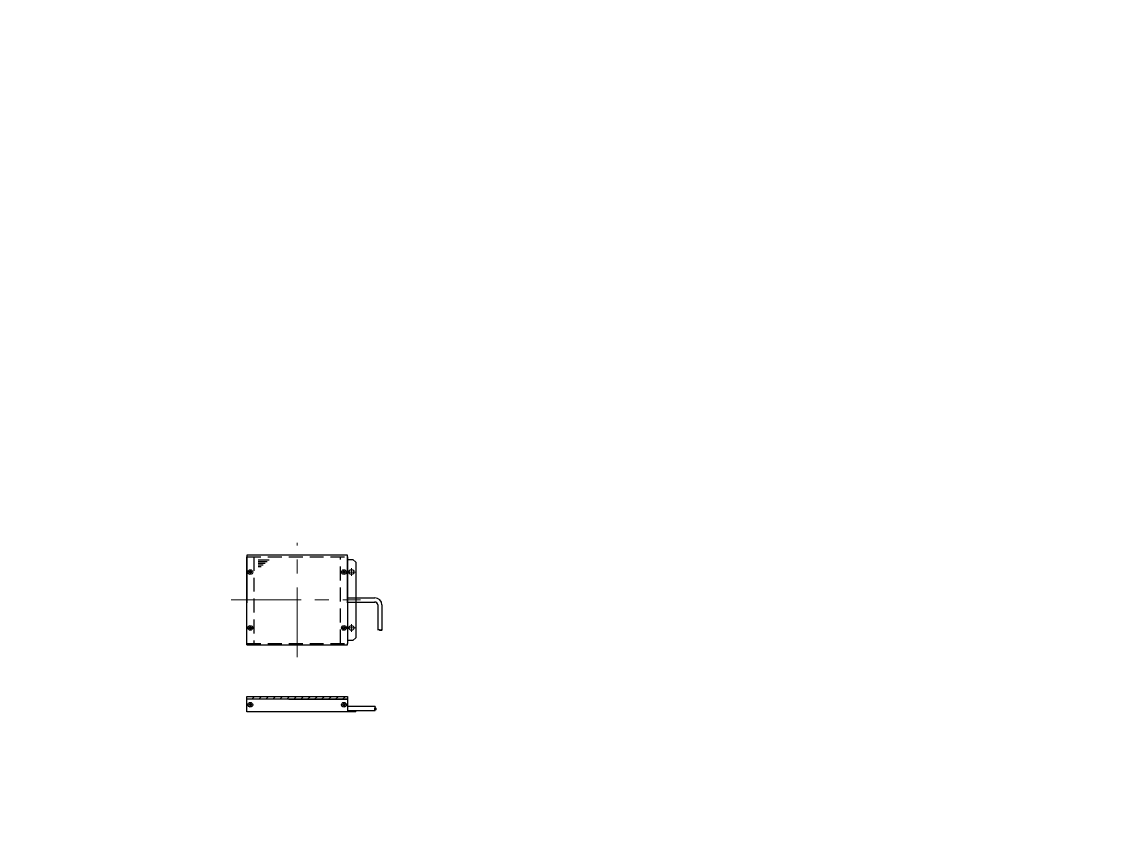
# Paper-space layout 'A3_1_2' of a CAD drawing. Header units: millimetres. Extents: x 0 to 392, y 0 to 286.
# The model-space entities are those that its viewports show. They can reach past a viewport. Long polylines and large blocks are cut down to what shows.
import ezdxf

# ---------------------------------------------------------------- set-up
doc = ezdxf.new("R2010")
doc.units = ezdxf.units.MM
doc.linetypes.add('CENTER', pattern=[2, 1.25, -0.25, 0.25, -0.25])
doc.linetypes.add('HIDDEN', pattern=[0.375, 0.25, -0.125])
doc.layers.get('0').update_dxf_attribs({"lineweight": 30})
doc.layers.add('2KD_寸法１', color=7, linetype='Continuous', lineweight=15)
doc.layers.add('PINOFF', color=6, linetype='Continuous', lineweight=9)
doc.layers.get('PINOFF').freeze()

# ---------------------------------------------------------------- blocks, each defined once
blk = doc.blocks.new('A$C66EB53D9')
for p, q in [((0, 11), (72, 11)), ((0, 9), (0, 11)), ((0, 0), (0, 9)), ((72, 9), (0, 9)), ((0, 1), (0, 9)), ((3.56, 9), (5.56, 11)), ((8.56, 9), (10.56, 11)), ((13.56, 9), (15.56, 11)), ((18.56, 9), (20.56, 11)), ((23.56, 9), (25.56, 11)), ((28.56, 9), (30.56, 11)), ((30, 9), (72, 9)), ((33.56, 9), (35.56, 11)), ((38.56, 9), (40.56, 11)), ((43.56, 9), (45.56, 11)), ((48.56, 9), (50.56, 11)), ((53.56, 9), (55.56, 11)), ((58.56, 9), (60.56, 11)), ((63.56, 9), (65.56, 11)), ((68.56, 9), (70.56, 11)), ((72, 11), (72, 9)), ((72, 9), (72, 0)), ((72, 9), (72, 1)), ((72, 0), (0, 0)), ((2.2, 5.2), (1.9, 5.2)), ((2.2, 4.8), (1.9, 4.8)), ((2.2, 5.2), (2.3, 5.3)), ((2.3, 4.7), (2.2, 4.8)), ((2.3, 5.3), (2.3, 5.6)), ((2.3, 4.7), (2.3, 4.4)), ((2.7, 5.3), (2.7, 5.6)), ((2.7, 5.3), (2.8, 5.2)), ((2.8, 4.8), (2.7, 4.7)), ((2.7, 4.7), (2.7, 4.4)), ((2.8, 5.2), (3.1, 5.2)), ((2.8, 4.8), (3.1, 4.8)), ((69.2, 5.2), (68.9, 5.2)), ((69.2, 4.8), (68.9, 4.8)), ((69.2, 5.2), (69.3, 5.3)), ((69.3, 4.7), (69.2, 4.8)), ((69.3, 5.3), (69.3, 5.6)), ((69.3, 4.7), (69.3, 4.4)), ((69.7, 5.3), (69.7, 5.6)), ((69.7, 5.3), (69.8, 5.2)), ((69.8, 4.8), (69.7, 4.7)), ((69.7, 4.7), (69.7, 4.4)), ((69.8, 5.2), (70.1, 5.2)), ((69.8, 4.8), (70.1, 4.8)), ((72, 4), (92, 4)), ((72, 1), (92, 1)), ((78, 0), (72, 0)), ((75, 0), (75, 1)), ((78, 0), (78, 1))]:
    blk.add_line(p, q)
for centre in [(2.5, 5), (69.5, 5)]:
    blk.add_circle(centre, 1.7)
blk.add_arc((92.65, 3.42), 0.936, 133.61675, 223.31798)
for centre, major_axis, ratio, start_param, end_param in [((1.9, 5), (-0.4, 0), 0.5, -1.570795, 1.570795), ((2.5, 5.6), (0, 0.4), 0.5, -1.570795, 1.570795), ((2.5, 4.4), (0, -0.4), 0.5, -1.570795, 1.570795), ((3.1, 5), (0.4, 0), 0.5, -1.570795, 1.570795), ((68.9, 5), (-0.4, 0), 0.5, -1.570795, 1.570795), ((69.5, 5.6), (0, 0.4), 0.5, -1.570795, 1.570795), ((69.5, 4.4), (0, -0.4), 0.5, -1.570795, 1.570795), ((70.1, 5), (0.4, 0), 0.5, -1.570795, 1.570795), ((92, 1.94), (0, -0.842), 0.448876, -3.141592653589792, 3.141592653589792)]:
    blk.add_ellipse(centre, major_axis=major_axis, ratio=ratio, start_param=start_param, end_param=end_param)
blk = doc.blocks.new('A$C50C030A1')
for p, q in [((-0.3, 0.2), (-0.6, 0.2)), ((-0.3, 0.2), (-0.2, 0.3)), ((-0.2, 0.3), (-0.2, 0.6)), ((0.2, 0.3), (0.2, 0.6)), ((0.2, 0.3), (0.3, 0.2)), ((0.3, 0.2), (0.6, 0.2)), ((-0.3, -0.2), (-0.6, -0.2)), ((-0.2, -0.3), (-0.3, -0.2)), ((-0.2, -0.3), (-0.2, -0.6)), ((0.3, -0.2), (0.2, -0.3)), ((0.2, -0.3), (0.2, -0.6)), ((0.3, -0.2), (0.6, -0.2))]:
    blk.add_line(p, q)
blk.add_circle((0, 0), 1.7)
for centre, major_axis in [((-0.6, 0), (-0.4, 0)), ((0, 0.6), (0, 0.4)), ((0.6, 0), (0.4, 0)), ((0, -0.6), (0, -0.4))]:
    blk.add_ellipse(centre, major_axis=major_axis, ratio=0.5, start_param=-1.570795, end_param=1.570795)
blk = doc.blocks.new('A$C69E816FE')
for p, q in [((0, 12), (20, 12)), ((0, 9), (16.4, 9)), ((0, 6), (12.7, 6)), ((0, 3), (9.1, 3)), ((0, 0), (5.4, 0))]:
    blk.add_line(p, q)
blk = doc.blocks.new('A$C32D71ED1')
for p, q in [((0, 64), (0, 30)), ((72, 64), (0, 64)), ((0, 1), (0, 63)), ((72, 30), (72, 64)), ((72, 63), (72, 1)), ((72, 61.03), (76, 61.03)), ((76, 61.03), (78, 59.03)), ((78, 59.03), (78, 5.03)), ((72, 30), (72, 36)), ((72, 33.53), (91.69, 33.53)), ((72, 30.53), (91.92, 30.53)), ((93.72, 28.54), (93.72, 10.51)), ((96.72, 28.52), (96.72, 10.51)), ((0, 0), (0, 1)), ((0, 0), (72, 0)), ((76, 3.03), (72, 3.03)), ((72, 0), (72, 1)), ((76, 3.03), (78, 5.03))]:
    blk.add_line(p, q)
at = {"linetype": 'HIDDEN', "ltscale": 10}
for p, q in [((0, 63), (72, 63)), ((0, 63), (72, 63)), ((5, 63), (5, 1)), ((67, 1), (67, 63)), ((0, 1), (72, 1)), ((30, 1), (72, 1))]:
    blk.add_line(p, q, dxfattribs=at)
for centre in [(75, 52.03), (75, 12.03)]:
    blk.add_circle(centre, 1.75)
for centre, radius, start, end in [((91.67, 28.48), 5.05, 0.50815, 89.76221), ((91.72, 28.54), 2, 0, 95.64566), ((94.4, 9.87), 0.936, 46.68202, 136.38325)]:
    blk.add_arc(centre, radius, start, end)
at = {"extrusion": (0, 0, -1)}
blk.add_ellipse((95.88, 10.51), major_axis=(-0.842, 0), ratio=0.448876, start_param=4.712389, end_param=10.995574, dxfattribs=at)
at = {"xscale": 0.4000000000000057, "yscale": 0.3999999999999772, "zscale": 0.4}
blk.add_blockref('A$C69E816FE', (8.11, 55.89), dxfattribs=at)
for p in [(2.5, 52.03), (69.5, 52.03), (2.48, 12.03), (69.48, 12.03)]:
    blk.add_blockref('A$C50C030A1', p)

msp = doc.modelspace()

# ---------------------------------------------------------------- linework, layer by layer
at = {"layer": '2KD_寸法１', "linetype": 'CENTER', "ltscale": 10}
for p, q in [((196.004, 116.25), (196.004, 198.25)), ((148.801, 157.25), (241.301, 157.25))]:
    msp.add_line(p, q, dxfattribs=at)
at = {"layer": '2KD_寸法１'}
for p, q in [((232.254, 177.25), (237.754, 177.25)), ((235.004, 180), (235.004, 174.5)), ((232.254, 137.25), (237.754, 137.25)), ((235.004, 140), (235.004, 134.5))]:
    msp.add_line(p, q, dxfattribs=at)

# ---------------------------------------------------------------- block references
for name, p in [('A$C32D71ED1', (160.004, 125.22)), ('A$C66EB53D9', (160.004, 77.253))]:
    msp.add_blockref(name, p)

psp = doc.layouts.new('A3_1_2')

# ---------------------------------------------------------------- viewports
at = {"layer": 'PINOFF', "color": 7, "lineweight": 0}
psp.add_viewport(center=(195.5, 142.5), size=(392, 286), view_center_point=(391, 285), view_height=572.00001, dxfattribs=at)

doc.saveas('drawing.dxf')
